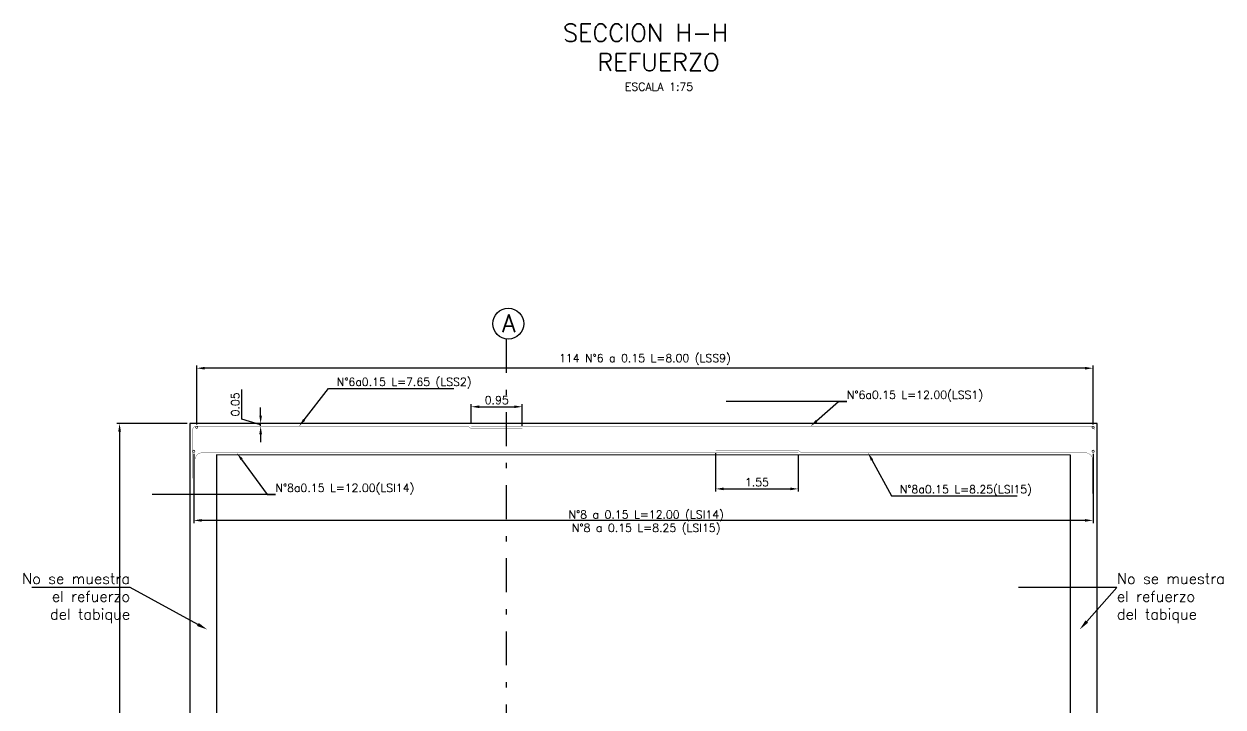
# Model space of a CAD drawing. Header units: metres. Extents: x 1080427 to 1081241, y 976768 to 977191.
# Drawn here: x 1080746.9 to 1080769.37, y 977098.78 to 977111.58 of the extents above; entities that cross this region are included whole.
import ezdxf
from ezdxf import colors
from ezdxf.entities.mleader import LeaderData, LeaderLine
from ezdxf.math import Vec2, Vec3

# ---------------------------------------------------------------- set-up
doc = ezdxf.new("R2010")
doc.units = ezdxf.units.M
doc.header["$LTSCALE"] = 25.4
doc.linetypes.add('DASHDOT', pattern=[1, 0.5, -0.25, 0, -0.25])
for name, color, linetype in [('CIRCULOCONTRAP', 130, 'Continuous'), ('CONTRAPESO', 3, 'Continuous'), ('DIMCONTRAPESO', 1, 'Continuous'), ('R175COTR', 7, 'Continuous'), ('REF', 6, 'Continuous'), ('REGL175', 7, 'Continuous')]:
    doc.layers.add(name, color=color, linetype=linetype)
for name, color, linetype, lineweight in [('COTA', 1, 'Continuous', 30), ('COTACIM', 20, 'Continuous', 5), ('EJECONTRAPESO', 41, 'DASHDOT', 30)]:
    doc.layers.add(name, color=color, linetype=linetype, lineweight=lineweight)
doc.styles.add('romans', font='romans.shx')
doc.dimstyles.new('Copy 75', dxfattribs={"dimtxt": 0.15, "dimasz": 0.15, "dimexe": 0.05, "dimexo": 0.05, "dimgap": 0.05, "dimtad": 1, "dimzin": 0, "dimdsep": 46, "dimtxsty": 'romans', "dimcen": 0.002, "dimclrd": 1, "dimclre": 1, "dimclrt": 3, "dimadec": 4, "dimazin": 0, "dimtfac": 1, "dimtofl": 0, "dimtmove": 1, "dimatfit": 3, "dimfxl": 1, "dimtolj": 1, "dimtzin": 0, "dimarcsym": 1})

# ---------------------------------------------------------------- blocks, each defined once
blk = doc.blocks.new('*D158')
at = {"layer": 'Defpoints', "color": 0, "transparency": 16777216}
for p in [(1080759.86241069, 977103.5887231749), (1080761.410395561, 977103.5379296201), (1080761.410395561, 977102.863386212)]:
    blk.add_point(p, dxfattribs=at)
at = {"layer": 'DIMCONTRAPESO', "color": 1, "lineweight": -2, "transparency": 16777216}
for p, q in [((1080759.86241069, 977103.5387231748), (1080759.86241069, 977102.813386212)), ((1080761.410395561, 977103.4879296201), (1080761.410395561, 977102.813386212)), ((1080760.01241069, 977102.863386212), (1080761.260395561, 977102.863386212))]:
    blk.add_line(p, q, dxfattribs=at)
at = {"layer": 'DIMCONTRAPESO', "color": 1, "transparency": 16777216}
for points in [[(1080760.01241069, 977102.888386212), (1080760.01241069, 977102.838386212), (1080759.86241069, 977102.863386212)], [(1080761.260395561, 977102.888386212), (1080761.260395561, 977102.838386212), (1080761.410395561, 977102.863386212)]]:
    blk.add_solid(points, dxfattribs=at)
at = {"layer": 'DIMCONTRAPESO', "color": 3, "transparency": 16777216, "insert": (1080760.636403125, 977102.988386212), "char_height": 0.15, "attachment_point": 5, "style": 'romans'}
blk.add_mtext('\\A1;1.55', dxfattribs=at)
blk = doc.blocks.new('*D159')
at = {"layer": 'Defpoints', "color": 0, "transparency": 16777216}
for p in [(1080756.238281737, 977104.4024030996), (1080755.283589695, 977104.0349610061), (1080756.238281737, 977103.9880103376)]:
    blk.add_point(p, dxfattribs=at)
at = {"layer": 'DIMCONTRAPESO', "color": 1, "lineweight": -2, "transparency": 16777216}
for p, q in [((1080755.283589695, 977104.0849610062), (1080755.283589695, 977104.4524030996)), ((1080756.238281737, 977104.0380103376), (1080756.238281737, 977104.4524030996)), ((1080755.433589695, 977104.4024030996), (1080756.088281737, 977104.4024030996))]:
    blk.add_line(p, q, dxfattribs=at)
at = {"layer": 'DIMCONTRAPESO', "color": 1, "transparency": 16777216}
for points in [[(1080755.433589695, 977104.4274030996), (1080755.433589695, 977104.3774030996), (1080755.283589695, 977104.4024030996)], [(1080756.088281737, 977104.4274030996), (1080756.088281737, 977104.3774030996), (1080756.238281737, 977104.4024030996)]]:
    blk.add_solid(points, dxfattribs=at)
at = {"layer": 'DIMCONTRAPESO', "color": 3, "transparency": 16777216, "insert": (1080755.760935716, 977104.5274030996), "char_height": 0.15, "attachment_point": 5, "style": 'romans'}
blk.add_mtext('\\A1;0.95', dxfattribs=at)
blk = doc.blocks.new('*D160')
at = {"layer": 'COTA', "color": 1, "lineweight": -2, "transparency": 16777216}
for p, q in [((1080750.083197813, 977103.5188537508), (1080750.083197813, 977102.2229487308)), ((1080766.937401694, 977103.5188537508), (1080766.937401694, 977102.2229487308)), ((1080766.787401694, 977102.2729487309), (1080750.233197813, 977102.2729487309))]:
    blk.add_line(p, q, dxfattribs=at)
at = {"layer": 'COTA', "color": 1, "transparency": 16777216}
for points in [[(1080750.233197813, 977102.2979487309), (1080750.233197813, 977102.2479487308), (1080750.083197813, 977102.2729487309)], [(1080766.787401694, 977102.2979487309), (1080766.787401694, 977102.2479487308), (1080766.937401694, 977102.2729487309)]]:
    blk.add_solid(points, dxfattribs=at)
at = {"layer": 'Defpoints', "color": 0, "transparency": 16777216}
for p in [(1080750.083197813, 977103.5688537508), (1080766.937401694, 977103.5688537508), (1080750.083197813, 977102.2729487309)]:
    blk.add_point(p, dxfattribs=at)
at = {"layer": 'COTA', "color": 3, "transparency": 16777216, "insert": (1080758.510299754, 977102.2325061305), "char_height": 0.15, "attachment_point": 5, "style": 'romans'}
blk.add_mtext('\\A1; N°8 a 0.15 L=12.00 (LSI14)\\P N°8 a 0.15 L=8.25 (LSI15)', dxfattribs=at)
blk = doc.blocks.new('*D161')
at = {"layer": 'COTA', "color": 1, "lineweight": -2, "transparency": 16777216}
for p, q in [((1080750.13749617, 977104.0675122284), (1080750.13749617, 977105.1744543874)), ((1080766.787401694, 977105.1244543873), (1080750.28749617, 977105.1244543873)), ((1080766.937401694, 977104.0675122284), (1080766.937401694, 977105.1744543874))]:
    blk.add_line(p, q, dxfattribs=at)
at = {"layer": 'COTA', "color": 1, "transparency": 16777216}
for points in [[(1080750.28749617, 977105.1494543874), (1080750.28749617, 977105.0994543873), (1080750.13749617, 977105.1244543873)], [(1080766.787401694, 977105.1494543874), (1080766.787401694, 977105.0994543873), (1080766.937401694, 977105.1244543873)]]:
    blk.add_solid(points, dxfattribs=at)
at = {"layer": 'Defpoints', "color": 0, "transparency": 16777216}
for p in [(1080750.13749617, 977105.1244543873), (1080750.13749617, 977104.0175122283), (1080766.937401694, 977104.0175122283)]:
    blk.add_point(p, dxfattribs=at)
at = {"layer": 'COTA', "color": 3, "transparency": 16777216, "insert": (1080758.537448932, 977105.2887401016), "char_height": 0.15, "attachment_point": 5, "style": 'romans'}
blk.add_mtext('\\A1;114 N°6 a 0.15 L=8.00 (LSS9)', dxfattribs=at)
blk = doc.blocks.new('*D162')
at = {"layer": 'Defpoints', "color": 0, "transparency": 16777216}
for p in [(1080751.336410034, 977104.0884469848), (1080751.336410034, 977104.0884469848), (1080751.336410034, 977104.0383043715)]:
    blk.add_point(p, dxfattribs=at)
at = {"layer": 'DIMCONTRAPESO', "color": 1, "lineweight": -2, "transparency": 16777216}
for p, q in [((1080750.986410034, 977104.1683756781), (1080750.986410034, 977104.7255185352)), ((1080751.336410034, 977104.2384469848), (1080751.336410034, 977104.3884469848)), ((1080751.336410034, 977104.0633756781), (1080750.986410034, 977104.1683756781)), ((1080751.336410034, 977104.0383043715), (1080751.336410034, 977104.0884469848)), ((1080751.336410034, 977103.8883043715), (1080751.336410034, 977103.7383043715))]:
    blk.add_line(p, q, dxfattribs=at)
at = {"layer": 'DIMCONTRAPESO', "color": 1, "transparency": 16777216}
for points in [[(1080751.311410034, 977104.2384469848), (1080751.361410034, 977104.2384469848), (1080751.336410034, 977104.0884469848)], [(1080751.311410034, 977103.8883043715), (1080751.361410034, 977103.8883043715), (1080751.336410034, 977104.0383043715)]]:
    blk.add_solid(points, dxfattribs=at)
at = {"layer": 'DIMCONTRAPESO', "color": 3, "transparency": 16777216, "insert": (1080750.861410034, 977104.4469471069), "char_height": 0.15, "attachment_point": 5, "rotation": 90, "style": 'romans'}
blk.add_mtext('\\A1;0.05', dxfattribs=at)
blk = doc.blocks.new('*D850')
at = {"layer": 'COTA', "color": 1, "lineweight": -2, "transparency": 16777216}
for p, q in [((1080749.96039309, 977104.0884469848), (1080748.642618168, 977104.0884469848)), ((1080748.692618168, 977103.9384469847), (1080748.692618168, 977091.6434469848)), ((1080749.96039309, 977091.4934469848), (1080748.642618168, 977091.4934469848))]:
    blk.add_line(p, q, dxfattribs=at)
at = {"layer": 'COTA', "color": 1, "transparency": 16777216}
for points in [[(1080748.667618169, 977103.9384469847), (1080748.717618168, 977103.9384469847), (1080748.692618168, 977104.0884469848)], [(1080748.667618169, 977091.6434469848), (1080748.717618168, 977091.6434469848), (1080748.692618168, 977091.4934469848)]]:
    blk.add_solid(points, dxfattribs=at)
at = {"layer": 'Defpoints', "color": 0, "transparency": 16777216}
for p in [(1080750.01039309, 977104.0884469848), (1080748.692618168, 977091.4934469848), (1080750.01039309, 977091.4934469848)]:
    blk.add_point(p, dxfattribs=at)
at = {"layer": 'COTA', "color": 3, "transparency": 16777216, "insert": (1080748.567618168, 977097.7909469849), "char_height": 0.15, "attachment_point": 5, "rotation": 90, "style": 'romans'}
blk.add_mtext('\\A1;12.595', dxfattribs=at)

msp = doc.modelspace()

# ---------------------------------------------------------------- linework, layer by layer
at = {"layer": 'CIRCULOCONTRAP'}
msp.add_circle((1080755.976455518, 977105.959358598), 0.2896674196976395, dxfattribs=at)
at = {"layer": 'CONTRAPESO'}
for points in [[(1080767.010206417, 977104.0884469848), (1080750.01039309, 977104.0884469848), (1080750.01039309, 977091.4834469848), (1080767.010206417, 977091.4834469848)], [(1080763.608606326, 977092.4934443841), (1080763.608606326, 977094.4934469848), (1080766.510413456, 977094.4934504116), (1080766.511472605, 977103.4965057448), (1080750.510017189, 977103.4983882074), (1080750.510760343, 977094.4935286738), (1080753.411184196, 977094.4934469848), (1080753.411184083, 977092.4933600015)]]:
    msp.add_lwpolyline(points, close=True, dxfattribs=at)
at = {"layer": 'EJECONTRAPESO', "ltscale": 0.05}
msp.add_lwpolyline([(1080755.940308813, 977105.6719553451), (1080755.940308813, 977090.2297272423)], dxfattribs=at)
at = {"layer": 'REF', "ltscale": 0.1, "const_width": 0.005}
for points in [[(1080756.238281737, 977103.9880103376), (1080755.291227339, 977103.9882552898), (1080755.220334431, 977104.0381618518), (1080750.136401489, 977104.0387237172, 0.4142459326762039), (1080750.06039309, 977103.9627237177), (1080750.06039309, 977103.0617440578)], [(1080766.960206417, 977103.1508667102), (1080766.960206417, 977103.9624451288, 0.4142207145937634), (1080766.884204561, 977104.0384451288), (1080755.283589695, 977104.0381618517)], [(1080750.106111116, 977102.5123901423), (1080750.106081378, 977103.4087069061, -0.4142345930859218), (1080750.236090712, 977103.5387069058), (1080761.410346473, 977103.5379012792)], [(1080759.86241069, 977103.5887231749), (1080761.404948622, 977103.5884052343), (1080761.47584153, 977103.5384986723), (1080766.797308428, 977103.5384483244, -0.4142108054550943), (1080766.927307205, 977103.4084483244), (1080766.927307205, 977102.7714095489)]]:
    msp.add_lwpolyline(points, format="xyb", dxfattribs=at)
at = {"layer": 'REF', "ltscale": 0.1, "const_width": 0.04}
for points in [[(1080750.13114617, 977104.0175122283, 1), (1080750.14384617, 977104.0175122283, 1)], [(1080766.943751694, 977104.0175122283, -1), (1080766.931051694, 977104.0175122283, -1)], [(1080750.076847813, 977103.5688537508, 1), (1080750.089547813, 977103.5688537508, 1)], [(1080766.943751694, 977103.5688537508, -1), (1080766.931051694, 977103.5688537508, -1)]]:
    msp.add_lwpolyline(points, format="xyb", close=True, dxfattribs=at)

# ---------------------------------------------------------------- texts
at = {"layer": 'R175COTR', "insert": (1080755.858844432, 977106.1312003453, 308.056640625), "char_height": 0.33, "width": 0.4150010265334458, "attachment_point": 1, "rotation": 359.9999636900451, "style": 'romans'}
msp.add_mtext('{\\C0;A}', dxfattribs=at)
at = {"layer": 'REGL175', "insert": (1080750.794199832, 977111.5753249172, 308.056640625), "char_height": 0.33, "width": 14.49150362575892, "attachment_point": 1, "style": 'romans'}
msp.add_mtext('\\pi6.2094;{\\C0;SECCION H-H \\P\\pi6.8529;REFUERZO\\P\\pi7.3672;\\H0.45455x;\\C3;ESCALA 1:75}', dxfattribs=at)

# ---------------------------------------------------------------- dimensions: what is measured, and where the dimension line sits
at = {"layer": 'COTA'}
dim = msp.add_linear_dim(base=(1080750.13749617, 977105.1244543873), p1=(1080766.937401694, 977104.0175122283), p2=(1080750.13749617, 977104.0175122283), angle=180, text='114 N°6 a 0.15 L=8.00 (LSS9)', dimstyle='Copy 75', dxfattribs=at)
dim.commit()
dim.dimension.update_dxf_attribs({"geometry": '*D161', "text_midpoint": (1080758.537448932, 977105.2887401016)})
at = {"layer": 'COTA', "color": 2}
dim = msp.add_linear_dim(base=(1080748.692618168, 977091.4934469848), p1=(1080750.01039309, 977104.0884469848), p2=(1080750.01039309, 977091.4934469848), angle=90, dimstyle='Copy 75', override={"dimdec": 3}, dxfattribs=at)
dim.commit()
dim.dimension.update_dxf_attribs({"geometry": '*D850', "text_midpoint": (1080748.567618168, 977097.7909469849)})
at = {"layer": 'COTA'}
dim = msp.add_linear_dim(base=(1080750.083197813, 977102.2729487309), p1=(1080766.937401694, 977103.5688537508), p2=(1080750.083197813, 977103.5688537508), angle=180, text=' N°8 a 0.15 L=12.00 (LSI14)\\P N°8 a 0.15 L=8.25 (LSI15)', dimstyle='Copy 75', dxfattribs=at)
dim.commit()
dim.dimension.update_dxf_attribs({"geometry": '*D160', "text_midpoint": (1080758.510299754, 977101.928934702), "dimtype": 160})
at = {"layer": 'DIMCONTRAPESO'}
for base, p1, p2, angle, picture, middle in [((1080751.336410034, 977104.0884469848), (1080751.336410034, 977104.0383043715), (1080751.336410034, 977104.0884469848), 90, '*D162', (1080750.861410034, 977104.2183756783)), ((1080756.238281737, 977104.4024030996), (1080755.283589695, 977104.0349610061), (1080756.238281737, 977103.9880103376), 180, '*D159', (1080755.760935716, 977104.5274030996))]:
    dim = msp.add_linear_dim(base=base, p1=p1, p2=p2, angle=angle, dimstyle='Copy 75', dxfattribs=at)
    dim.commit()
    dim.dimension.update_dxf_attribs({"geometry": picture, "text_midpoint": middle})
dim = msp.add_linear_dim(base=(1080761.410395561, 977102.863386212), p1=(1080759.86241069, 977103.5887231749), p2=(1080761.410395561, 977103.5379296201), dimstyle='Copy 75', dxfattribs=at)
dim.commit()
dim.dimension.update_dxf_attribs({"geometry": '*D158', "text_midpoint": (1080760.636403125, 977102.988386212)})

# ---------------------------------------------------------------- leaders
at = {"layer": 'COTACIM'}
ml = msp.add_multileader_mtext('Standard', dxfattribs=at)
ml.set_content('N°6a0.15 L=7.65{\\A1; (LSS2)}', color=3, style='romans')
ml.set_leader_properties(color=256)
ml.build(insert=Vec2(0, 0))
ml.multileader.update_dxf_attribs({"text_left_attachment_type": 6, "text_right_attachment_type": 6, "dogleg_length": 0.1560199508385566, "arrow_head_size": 0.15})
ctx = ml.context
ctx.base_point, ctx.char_height, ctx.arrow_head_size, ctx.landing_gap_size, ctx.plane_origin = Vec3(1080752.763024871, 977104.7433760366), 0.15, 0.15, 0, Vec3(1080751.836429587, 977103.7124363887)
ctx.left_attachment, ctx.right_attachment = 6, 6
notes = []
notes.append((ctx, [(0, (1, 1, 0), (1080752.60700492, 977104.7433760366), (1, 0), 0.1560199508385566, [(0, [(1080752.057927228, 977104.0385101355)], 0, [])])]))
ctx.mtext.insert, ctx.mtext.flow_direction = Vec3(1080752.763024871, 977104.9433760366), 5
ml = msp.add_multileader_mtext('Standard', dxfattribs=at)
ml.set_content('N°6a0.15 L=12.00{\\A1;(LSS1)}', color=3, style='romans')
ml.set_leader_properties(color=256)
ml.build(insert=Vec2(0, 0))
ml.multileader.update_dxf_attribs({"text_left_attachment_type": 6, "text_right_attachment_type": 6, "dogleg_length": 0.1560199508385566, "arrow_head_size": 0.15})
ctx = ml.context
ctx.base_point, ctx.char_height, ctx.arrow_head_size, ctx.landing_gap_size, ctx.plane_origin = Vec3(1080762.322922146, 977104.5007131579), 0.15, 0.15, 0, Vec3(1080761.311208629, 977103.7118981057)
ctx.left_attachment, ctx.right_attachment = 6, 6
notes.append((ctx, [(0, (1, 1, 0), (1080762.166902196, 977104.5007131579), (1, 0), 0.1560199508385566, [(0, [(1080761.642298316, 977104.0377885349)], 0, [])])]))
ctx.mtext.insert, ctx.mtext.width, ctx.mtext.flow_direction = Vec3(1080762.322922146, 977104.7007131579), 3.873480155365542, 5
ml = msp.add_multileader_mtext('Standard', dxfattribs=at)
ml.set_content('N°8a0.15 L=12.00(LSI14)', color=3, style='romans')
ml.set_leader_properties(color=256)
ml.build(insert=Vec2(0, 0))
ml.multileader.update_dxf_attribs({"text_left_attachment_type": 6, "text_right_attachment_type": 6, "dogleg_length": 0.1560199508385566, "arrow_head_size": 0.15})
ctx = ml.context
ctx.base_point, ctx.char_height, ctx.arrow_head_size, ctx.landing_gap_size, ctx.plane_origin = Vec3(1080751.613596142, 977102.7571887644), 0.15, 0.15, 0, Vec3(1080750.890669069, 977098.1183527214)
ctx.left_attachment, ctx.right_attachment = 6, 6
notes.append((ctx, [(0, (1, 1, 0), (1080751.457576192, 977102.7571887644), (1, 0), 0.1560199508385566, [(0, [(1080750.890669069, 977103.5373076667)], 0, [])])]))
ctx.mtext.insert, ctx.mtext.width, ctx.mtext.flow_direction = Vec3(1080751.613596142, 977102.9571887644), 3.129222435643896, 5
ml = msp.add_multileader_mtext('Standard', dxfattribs=at)
ml.set_content('N°8a0.15 L=8.25(LSI15)', color=3, style='romans')
ml.set_leader_properties(color=256)
ml.build(insert=Vec2(0, 0))
ml.multileader.update_dxf_attribs({"text_left_attachment_type": 6, "text_right_attachment_type": 6, "dogleg_length": 0.1560199508385566, "arrow_head_size": 0.15})
ctx = ml.context
ctx.base_point, ctx.char_height, ctx.arrow_head_size, ctx.landing_gap_size, ctx.plane_origin = Vec3(1080763.314779163, 977102.7300906554), 0.15, 0.15, 0, Vec3(1080762.720907215, 977098.1180450039)
ctx.left_attachment, ctx.right_attachment = 6, 6
notes.append((ctx, [(0, (1, 1, 0), (1080763.158759212, 977102.7300906554), (1, 0), 0.1560199508385566, [(0, [(1080762.720907215, 977103.5369999491)], 0, [])])]))
ctx.mtext.insert, ctx.mtext.width, ctx.mtext.flow_direction = Vec3(1080763.314779163, 977102.9300906553), 3.096718135057017, 5
ml = msp.add_multileader_mtext('Standard', dxfattribs=at)
ml.set_content('No se muestra\\Pel refuerzo\\Pdel tabique', color=3, style='romans')
ml.set_leader_properties(color=1)
ml.build(insert=Vec2(0, 0))
ml.multileader.update_dxf_attribs({"text_left_attachment_type": 6, "text_right_attachment_type": 6, "dogleg_length": 0, "arrow_head_size": 0.2})
ctx = ml.context
ctx.base_point, ctx.char_height, ctx.arrow_head_size, ctx.landing_gap_size, ctx.plane_origin = Vec3(1080746.622976168, 977101.0149192607), 0.2, 0.2, 0, Vec3(1080750.335056995, 977099.8588230972)
ctx.left_attachment, ctx.right_attachment, ctx.text_align_type = 6, 6, 2
notes.append((ctx, [(1, (1, 1, 0), (1080748.889642835, 977101.0149192607), (-1, 0), 0, [(0, [(1080750.335056995, 977100.2274731526)], 0, [])])]))
ctx.mtext.insert, ctx.mtext.alignment, ctx.mtext.flow_direction = Vec3(1080748.889642835, 977101.2815859275), 3, 5
ml = msp.add_multileader_mtext('Standard', dxfattribs=at)
ml.set_content('No se muestra\\Pel refuerzo\\Pdel tabique', color=3, style='romans')
ml.set_leader_properties(color=1)
ml.build(insert=Vec2(0, 0))
ml.multileader.update_dxf_attribs({"text_left_attachment_type": 6, "text_right_attachment_type": 6, "dogleg_length": 0, "arrow_head_size": 0.2})
ctx = ml.context
ctx.base_point, ctx.char_height, ctx.arrow_head_size, ctx.landing_gap_size, ctx.plane_origin = Vec3(1080767.382723665, 977101.0149192607), 0.2, 0.2, 0, Vec3(1080766.68544104, 977099.8588230972)
ctx.left_attachment, ctx.right_attachment = 6, 6
notes.append((ctx, [(0, (1, 1, 0), (1080767.382723665, 977101.0149192607), (1, 0), 0, [(0, [(1080766.68544104, 977100.2274731526)], 0, [])])]))
ctx.mtext.insert, ctx.mtext.flow_direction = Vec3(1080767.382723665, 977101.2815859275), 5
for ctx, leaders in notes:
    for number, flags, end, landing, length, lines in leaders:
        leader = LeaderData()
        leader.index, (leader.has_last_leader_line, leader.has_dogleg_vector, leader.attachment_direction) = number, flags
        leader.last_leader_point, leader.dogleg_vector, leader.dogleg_length = Vec3(end), Vec3(landing), length
        for number, points, colour, breaks in lines:
            line = LeaderLine()
            line.index, line.vertices, line.color, line.breaks = number, Vec3.list(points), colors.encode_raw_color(colour), breaks
            leader.lines.append(line)
        ctx.leaders.append(leader)

doc.saveas('drawing.dxf')
